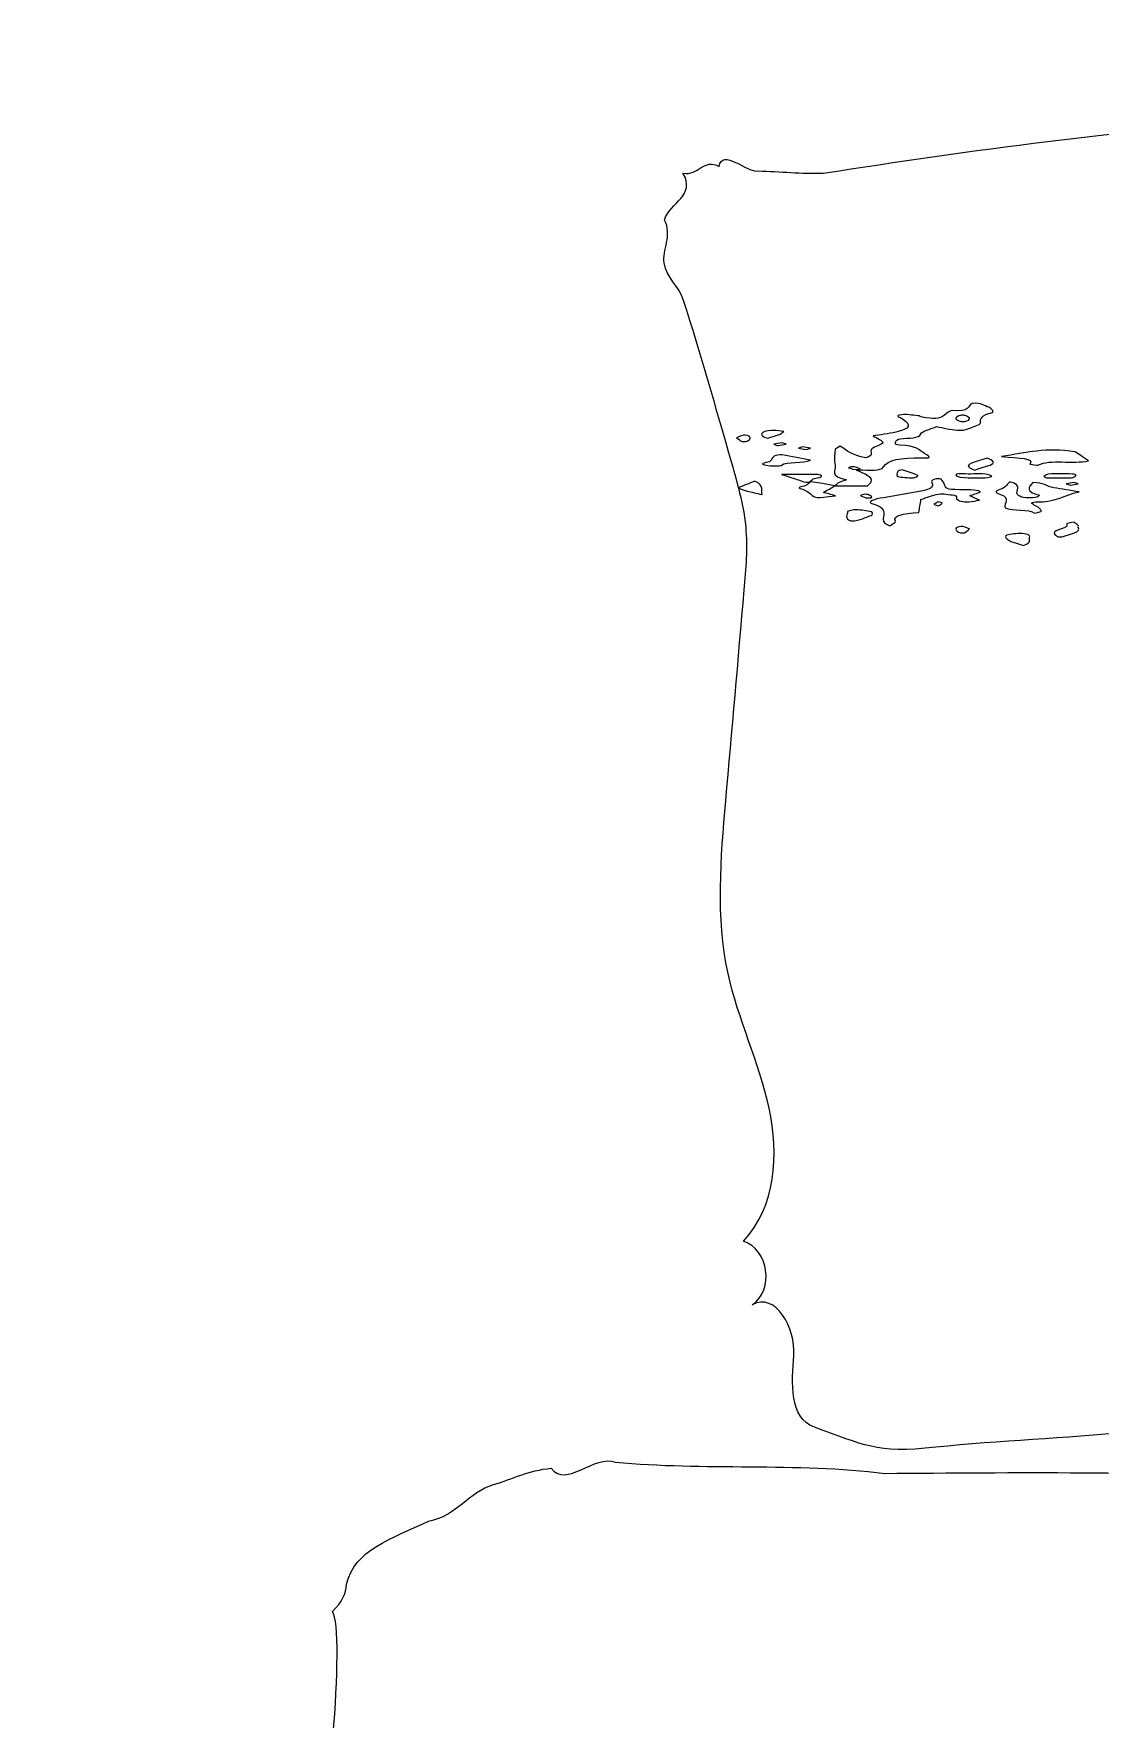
# Model space of a CAD drawing. Header units: inches. Extents: x 67 to 1013, y -929 to -151.
# Drawn here: x 67.4 to 271.4, y -473.8 to -151.3 of the extents above; entities that cross this region are included whole.
import ezdxf

# ---------------------------------------------------------------- set-up
doc = ezdxf.new("R2010")
doc.units = ezdxf.units.IN
doc.header["$MEASUREMENT"] = 0
doc.layers.add('Layer 1', color=7, linetype='Continuous')

# ---------------------------------------------------------------- blocks, each defined once
blk = doc.blocks.new('block 4')
at = {"layer": 'Layer 1', "lineweight": 0}
blk.add_open_spline([(1012.5, -629.96), (1011.78, -626.87), (1009, -625.78), (1007.72, -622.73), (1003.47, -612.53), (999.82, -602.16), (995.98, -591.85), (994.46, -587.78), (992.94, -583.67), (992.43, -579.44), (991.95, -575.42), (992.4, -571.38), (992.85, -567.37), (994.36, -553.92), (995.87, -540.48), (997.38, -527.04), (998.61, -516.02), (999.83, -504.79), (996.82, -493.98), (994.38, -485.2), (989.21, -476.99), (986.76, -468.2), (984.31, -459.42), (985.12, -449.28), (993.08, -442.78), (986.86, -441.22), (985.48, -433.43), (990.93, -430.6), (985.17, -433.14), (980.2, -426.06), (980.72, -420.92), (981.23, -415.78), (981.92, -408.91), (975.68, -407.18), (963.5, -403.83), (960.82, -402.1), (945.95, -403.35), (930.23, -404.68), (914.3, -404.93), (898.63, -406.33), (898.4, -406.35), (898.15, -406.37), (897.92, -406.39), (898.18, -406.67), (898.19, -406.97), (897.77, -407.33), (897.53, -407.53), (896.61, -407.88), (896.32, -407.86), (890.79, -407.46), (893.08, -409.38), (890.63, -409.31), (888.2, -409.24), (889.18, -408.28), (889.28, -407.71), (889.32, -407.45), (890, -407.26), (890.69, -407.06), (870.16, -409.03), (848.07, -411.4), (828.09, -410.04), (803.21, -410.88), (776.37, -405.82), (751.09, -408.07), (730.82, -407.48), (707.94, -407.98), (688.48, -407.47), (655.62, -409.38), (622.65, -410.27), (589.72, -411.23), (558.66, -412.13), (527.84, -415.18), (496.66, -417.37), (462.99, -419.74), (429.22, -421.35), (395.43, -422.2), (363.04, -423.02), (326.98, -419.13), (295.25, -422.81), (296.63, -425.24), (324.65, -427.84), (325.87, -425.93), (322.81, -430.62), (311.11, -427.02), (305.05, -427.63), (281.5, -426.27), (254.71, -426.52), (230.16, -426.72), (213.32, -424.58), (195.42, -426.19), (178.66, -424.55), (174.75, -422.97), (169.22, -429.65), (166.38, -425.74), (162.03, -426.11), (159.04, -427.81), (155.36, -428.85), (150.56, -430.2), (148.48, -434.78), (142.94, -435.87), (135.78, -439.18), (128.67, -441.45), (127.27, -447.88), (127.13, -449.83), (126.44, -451.3), (124.54, -453.11), (127.14, -456.8), (123.5, -497.14), (121.03, -499.45), (116.43, -509.11), (107.6, -517.24), (103.39, -527.02), (98.81, -537.63), (96.21, -549.16), (92.57, -560.02), (96.55, -560.09), (97.08, -564.42), (98.21, -567.4), (99.86, -571.75), (105.03, -574.61), (108.71, -578.13), (112.39, -581.65), (114.24, -587.53), (109.63, -590.3), (107.32, -591.69), (104.06, -591.81), (101.74, -593.18), (97.32, -595.8), (98.49, -601.15), (96.65, -605.23), (94.41, -610.21), (88.61, -613.75), (85.91, -618.62), (82.76, -624.32), (82.66, -629.52), (76.58, -634.31), (72.6, -637.82), (71.41, -641.99), (67.43, -645.04), (69.76, -645.61), (68.74, -647.95), (71.54, -648.5), (71.49, -657.58), (86.7, -655.19), (94.76, -658.1), (103.45, -660.02), (113.04, -662.9), (122.11, -662.52), (122.11, -662.52), (122.7, -663.22), (122.7, -663.22), (123.92, -664.68), (143.84, -665.11), (146.99, -665.5), (155.57, -666.57), (163.86, -667.13), (172.44, -667.79), (190.82, -669.2), (209.1, -670.89), (227.54, -671.8), (264.33, -673.61), (301.23, -673.78), (338.08, -672.98), (412.22, -671.37), (486.09, -665.79), (560.01, -661.39), (624.31, -657.56), (688.81, -654.57), (753.33, -655.83), (790.03, -656.55), (826.77, -658.64), (863.48, -657.11), (899.99, -655.58), (937.35, -651.45), (973.52, -647.1), (978.97, -646.97), (983.95, -647.41), (989.51, -647.54), (992.02, -647.09), (998.41, -652.03), (999.03, -648.37), (1002.67, -650.07), (1004.08, -646.55), (1007.87, -647.08), (1004.65, -642.86), (1011.05, -641.49), (1012.43, -638.11), (1010.37, -635.39), (1013.01, -632.17), (1012.5, -629.96)], degree=3, knots=[0, 0, 0, 0, 1, 1, 1, 2, 2, 2, 3, 3, 3, 4, 4, 4, 5, 5, 5, 6, 6, 6, 7, 7, 7, 8, 8, 8, 9, 9, 9, 10, 10, 10, 11, 11, 11, 12, 12, 12, 13, 13, 13, 14, 14, 14, 15, 15, 15, 16, 16, 16, 17, 17, 17, 18, 18, 18, 19, 19, 19, 20, 20, 20, 21, 21, 21, 22, 22, 22, 23, 23, 23, 24, 24, 24, 25, 25, 25, 26, 26, 26, 27, 27, 27, 28, 28, 28, 29, 29, 29, 30, 30, 30, 31, 31, 31, 32, 32, 32, 33, 33, 33, 34, 34, 34, 35, 35, 35, 36, 36, 36, 37, 37, 37, 38, 38, 38, 39, 39, 39, 40, 40, 40, 41, 41, 41, 42, 42, 42, 43, 43, 43, 44, 44, 44, 45, 45, 45, 46, 46, 46, 47, 47, 47, 48, 48, 48, 49, 49, 49, 50, 50, 50, 51, 51, 51, 52, 52, 52, 53, 53, 53, 54, 54, 54, 55, 55, 55, 56, 56, 56, 57, 57, 57, 58, 58, 58, 59, 59, 59, 60, 60, 60, 61, 61, 61, 62, 62, 62, 63, 63, 63, 63], dxfattribs=at)
blk = doc.blocks.new('block 5')
at = {"layer": 'Layer 1', "lineweight": 0}
for points, knots in [([(922.82, -176.57), (922.86, -167.49), (910.98, -169.88), (904.68, -166.97), (897.9, -165.05), (890.41, -162.17), (883.32, -162.55), (883.32, -162.55), (882.87, -161.85), (882.87, -161.85), (881.91, -160.38), (866.35, -159.96), (863.89, -159.57), (857.2, -158.5), (850.72, -157.94), (844.02, -157.28), (829.67, -155.87), (815.39, -154.18), (800.99, -153.27), (772.25, -151.46), (743.44, -151.28), (714.66, -152.09), (691.28, -152.74), (667.94, -154.05), (644.62, -155.66), (646.28, -155.84), (647.06, -156.32), (648.08, -156.67), (648.45, -156.8), (648.43, -157.26), (648.06, -157.37), (647.3, -157.57), (646.2, -157.71), (645.2, -157.74), (644.67, -157.76), (643.56, -157.5), (643.57, -157.37), (643.57, -156.83), (643.1, -156.25), (643.86, -155.71), (609.66, -158.07), (575.51, -161.07), (541.34, -163.68), (491.12, -167.51), (440.75, -170.49), (390.36, -169.23), (361.7, -168.52), (333.01, -166.43), (304.34, -167.96), (275.82, -169.48), (246.65, -173.62), (218.4, -177.96), (214.14, -178.09), (210.26, -177.66), (205.91, -177.53), (203.95, -177.97), (198.96, -173.04), (198.48, -176.7), (195.63, -175), (194.53, -178.52), (191.58, -177.99), (194.09, -182.21), (189.09, -183.58), (188.02, -186.96), (189.62, -189.68), (187.56, -192.9), (187.96, -195.11), (188.52, -198.19), (190.69, -199.29), (191.69, -202.34), (195.01, -212.53), (197.86, -222.91), (200.86, -233.21), (201.33, -234.85), (201.8, -236.49), (202.22, -238.14), (203.21, -237.74), (204.2, -237.33), (205.28, -236.89), (207.37, -237.82), (206.35, -238.59), (206.72, -239.47), (205.58, -239.19), (204.69, -238.99), (203.87, -238.77), (203.33, -238.63), (202.85, -238.45), (202.25, -238.25), (202.87, -240.68), (203.4, -243.13), (203.63, -245.63), (204, -249.64), (203.65, -253.69), (203.3, -257.7), (202.12, -271.14), (200.95, -284.59), (199.77, -298.03), (198.81, -309.05), (197.85, -320.27), (200.2, -331.08), (202.11, -339.87), (206.15, -348.08), (208.06, -356.87), (209.97, -365.65), (209.34, -375.79), (203.12, -382.28), (207.98, -383.85), (209.06, -391.64), (204.81, -394.47), (209.3, -391.93), (213.18, -399.01), (212.78, -404.15), (212.38, -409.29), (211.84, -416.16), (216.71, -417.88), (226.23, -421.24), (228.32, -422.97), (239.93, -421.72), (252.21, -420.39), (264.65, -420.13), (276.89, -418.74), (294.6, -416.73), (314.34, -413.49), (331.98, -415.03), (351.41, -414.19), (372.37, -419.25), (392.11, -416.99), (407.94, -417.58), (425.81, -417.09), (441.01, -417.6), (466.67, -415.69), (492.42, -414.79), (518.13, -413.84), (542.39, -412.94), (566.46, -409.89), (590.81, -407.7), (617.11, -405.33), (643.48, -403.72), (669.87, -402.87), (695.17, -402.05), (723.33, -405.94), (748.11, -402.26), (747.03, -399.83), (725.15, -397.22), (724.2, -399.13), (726.58, -394.45), (735.72, -398.04), (740.45, -397.44), (758.84, -398.8), (779.77, -398.55), (798.94, -398.35), (812.09, -400.49), (826.07, -398.88), (839.16, -400.52), (842.21, -402.1), (846.53, -395.42), (848.75, -399.33), (852.15, -398.96), (854.49, -397.25), (857.36, -396.22), (861.1, -394.86), (862.73, -390.29), (867.06, -389.2), (872.65, -385.89), (878.2, -383.61), (879.3, -377.19), (879.4, -375.23), (879.95, -373.76), (881.43, -371.96), (879.4, -368.27), (882.24, -327.93), (884.17, -325.62), (887.76, -315.96), (894.66, -307.83), (897.95, -298.04), (901.52, -287.43), (903.56, -275.91), (906.39, -265.05), (903.29, -264.98), (902.87, -260.65), (901.99, -257.67), (900.7, -253.31), (896.66, -250.46), (893.79, -246.94), (890.92, -243.42), (889.47, -237.54), (893.07, -234.76), (894.88, -233.37), (897.42, -233.26), (899.23, -231.89), (902.69, -229.27), (901.77, -223.92), (903.21, -219.83), (904.96, -214.85), (909.49, -211.32), (911.59, -206.44), (914.05, -200.74), (914.14, -195.54), (918.88, -190.76), (921.99, -187.25), (922.92, -183.08), (926.03, -180.02), (924.21, -179.45), (925, -177.12), (922.82, -176.57)], [0, 0, 0, 0, 1, 1, 1, 2, 2, 2, 3, 3, 3, 4, 4, 4, 5, 5, 5, 6, 6, 6, 7, 7, 7, 8, 8, 8, 9, 9, 9, 10, 10, 10, 11, 11, 11, 12, 12, 12, 13, 13, 13, 14, 14, 14, 15, 15, 15, 16, 16, 16, 17, 17, 17, 18, 18, 18, 19, 19, 19, 20, 20, 20, 21, 21, 21, 22, 22, 22, 23, 23, 23, 24, 24, 24, 25, 25, 25, 26, 26, 26, 27, 27, 27, 28, 28, 28, 29, 29, 29, 30, 30, 30, 31, 31, 31, 32, 32, 32, 33, 33, 33, 34, 34, 34, 35, 35, 35, 36, 36, 36, 37, 37, 37, 38, 38, 38, 39, 39, 39, 40, 40, 40, 41, 41, 41, 42, 42, 42, 43, 43, 43, 44, 44, 44, 45, 45, 45, 46, 46, 46, 47, 47, 47, 48, 48, 48, 49, 49, 49, 50, 50, 50, 51, 51, 51, 52, 52, 52, 53, 53, 53, 54, 54, 54, 55, 55, 55, 56, 56, 56, 57, 57, 57, 58, 58, 58, 59, 59, 59, 60, 60, 60, 61, 61, 61, 62, 62, 62, 63, 63, 63, 64, 64, 64, 65, 65, 65, 66, 66, 66, 67, 67, 67, 68, 68, 68, 68]), ([(215.94, -239.32), (215.57, -239), (215.11, -238.66), (214.4, -238.44), (212.79, -237.93), (215, -237.92), (215.22, -237.66), (215.4, -237.44), (215.71, -237.24), (215.96, -237.03), (216.61, -237.11), (217.27, -237.18), (217.89, -237.28), (218.82, -237.44), (219.71, -237.62), (220.62, -237.79), (220.89, -237.57), (221.08, -237.34), (221.45, -237.15), (221.82, -236.95), (222.36, -236.79), (222.82, -236.61), (219.48, -235.93), (220.8, -234.84), (220.65, -233.89), (220.5, -232.89), (220.56, -231.88), (220.66, -230.87), (220.68, -230.66), (221.28, -230.46), (221.66, -230.22), (222.92, -231.06), (223.91, -231.95), (226.52, -232.45), (228.34, -231.97), (227.12, -231.28), (227.67, -230.72), (228.1, -230.29), (229.7, -229.93), (229.77, -229.52), (229.84, -229.11), (228.63, -228.68), (227.93, -228.23), (229.18, -228.03), (230.9, -227.84), (232.28, -227.5), (235.03, -226.84), (235.35, -226.16), (233.55, -224.95), (233.11, -224.65), (231.84, -224.38), (233.4, -224.17), (234.22, -224.07), (235.46, -224.28), (236.49, -224.37), (236.81, -224.41), (237, -224.56), (237.32, -224.63), (239.51, -225.07), (240.62, -224.99), (241.57, -224.26), (241.98, -223.96), (242.65, -223.39), (242.93, -223.4), (246.65, -223.63), (245.89, -222.58), (246.86, -222), (248.69, -221.88), (249.17, -222.46), (250.03, -222.76), (250.67, -222.97), (251.1, -223.63), (250.75, -223.72), (248.6, -224.25), (248.38, -224.93), (248.49, -225.71), (248.52, -225.91), (248.06, -226.18), (247.56, -226.32), (246.44, -226.62), (245.84, -227.27), (244.03, -227.13), (242.68, -227.03), (241.5, -226.71), (240.04, -226.45), (239.11, -226.86), (237.24, -227.32), (237.08, -227.84), (236.78, -228.79), (234.71, -228.56), (233.17, -228.78), (231.92, -228.95), (231.87, -230), (232.99, -230.02), (236.33, -230.06), (236.65, -230.91), (237.77, -231.6), (239.02, -232.37), (239.08, -232.48), (237.21, -232.45), (233.27, -232.39), (230.67, -232.8), (229.9, -234.16), (229.41, -235.04), (227.26, -234.71), (225.22, -234.74), (225.1, -234.77), (224.87, -234.77), (224.77, -234.76), (227.51, -236.08), (227.73, -236.26), (227.58, -236.96), (227.53, -237.18), (227.21, -237.39), (226.84, -237.79), (226.84, -237.79), (220.62, -237.79), (220.62, -237.79), (219.93, -238.18), (219.23, -238.58), (218.44, -239.03), (219.02, -239.2), (219.85, -239.43), (220.71, -239.68), (216.97, -240.2), (217, -240.2), (215.94, -239.32)], [0, 0, 0, 0, 1, 1, 1, 2, 2, 2, 3, 3, 3, 4, 4, 4, 5, 5, 5, 6, 6, 6, 7, 7, 7, 8, 8, 8, 9, 9, 9, 10, 10, 10, 11, 11, 11, 12, 12, 12, 13, 13, 13, 14, 14, 14, 15, 15, 15, 16, 16, 16, 17, 17, 17, 18, 18, 18, 19, 19, 19, 20, 20, 20, 21, 21, 21, 22, 22, 22, 23, 23, 23, 24, 24, 24, 25, 25, 25, 26, 26, 26, 27, 27, 27, 28, 28, 28, 29, 29, 29, 30, 30, 30, 31, 31, 31, 32, 32, 32, 33, 33, 33, 34, 34, 34, 35, 35, 35, 36, 36, 36, 37, 37, 37, 38, 38, 38, 39, 39, 39, 40, 40, 40, 41, 41, 41, 42, 42, 42, 42]), ([(203.58, -229.29), (203.4, -229.34), (202.87, -229.34), (202.82, -229.31), (202.5, -229.11), (202.26, -228.9), (201.84, -228.57), (202.33, -228.41), (203.12, -228.03), (203.5, -228.07), (204.75, -228.2), (204.74, -229.01), (203.58, -229.29)], [0, 0, 0, 0, 1, 1, 1, 2, 2, 2, 3, 3, 3, 4, 4, 4, 4]), ([(207.08, -227.43), (207.37, -227.27), (208.29, -227.18), (208.93, -227.18), (209.58, -227.17), (210.22, -227.32), (210.87, -227.39), (210.63, -227.57), (210.48, -227.76), (210.14, -227.91), (209.7, -228.1), (209.11, -228.26), (208.58, -228.43), (208.33, -228.51), (208.06, -228.59), (207.8, -228.67), (206.48, -228.32), (206.24, -227.88), (207.08, -227.43)], [0, 0, 0, 0, 1, 1, 1, 2, 2, 2, 3, 3, 3, 4, 4, 4, 5, 5, 5, 6, 6, 6, 6]), ([(207.48, -233.84), (205.65, -233.44), (208.08, -233.36), (208.26, -233.09), (208.47, -232.76), (208.61, -232.41), (209.04, -232.1), (209.22, -231.97), (210.21, -231.82), (210.54, -231.87), (212.38, -232.17), (214.14, -232.53), (215.93, -232.87), (214.67, -233.52), (211.47, -233.02), (210.37, -233.86), (210.22, -233.98), (208.19, -234), (207.48, -233.84)], [0, 0, 0, 0, 1, 1, 1, 2, 2, 2, 3, 3, 3, 4, 4, 4, 5, 5, 5, 6, 6, 6, 6]), ([(211.31, -229.82), (210.79, -229.9), (210.29, -230.01), (209.75, -230.05), (209.55, -230.07), (209.24, -229.9), (208.98, -229.82), (209.49, -229.72), (209.99, -229.63), (210.48, -229.55), (210.79, -229.65), (211.05, -229.73), (211.31, -229.82)], [0, 0, 0, 0, 1, 1, 1, 2, 2, 2, 3, 3, 3, 4, 4, 4, 4]), ([(214.4, -230.34), (214.95, -230.38), (215.45, -230.49), (215.96, -230.57), (215.7, -230.66), (215.45, -230.74), (215.13, -230.84), (214.65, -230.76), (214.14, -230.67), (213.64, -230.57), (213.89, -230.49), (214.21, -230.32), (214.4, -230.34)], [0, 0, 0, 0, 1, 1, 1, 2, 2, 2, 3, 3, 3, 4, 4, 4, 4]), ([(259.44, -233.82), (259.38, -233.85), (257.91, -233.64), (257.93, -233.62), (258.87, -232.41), (255.9, -232.52), (252.49, -232.18), (257.31, -231.42), (260.98, -230.42), (266.55, -231.29), (267.06, -231.62), (268.11, -232.31), (269.13, -232.99), (266.1, -233.68), (261.89, -232.61), (259.44, -233.82)], [0, 0, 0, 0, 1, 1, 1, 2, 2, 2, 3, 3, 3, 4, 4, 4, 5, 5, 5, 5]), ([(236.5, -235.79), (236.63, -235.84), (235.93, -236.25), (235.66, -236.24), (234.64, -236.22), (233.27, -236.2), (232.73, -235.98), (232.23, -235.78), (232.56, -235.35), (232.64, -235.02), (232.67, -234.92), (233.13, -234.84), (233.48, -234.73), (234.51, -235.08), (235.59, -235.41), (236.5, -235.79)], [0, 0, 0, 0, 1, 1, 1, 2, 2, 2, 3, 3, 3, 4, 4, 4, 5, 5, 5, 5]), ([(247.35, -234.77), (244.09, -233.55), (248.26, -233.16), (249.75, -232.46), (253.01, -233.68), (248.83, -234.06), (247.35, -234.77)], [0, 0, 0, 0, 1, 1, 1, 2, 2, 2, 2]), ([(210.43, -235.6), (210.43, -235.6), (217.44, -235.6), (217.44, -235.6), (219.03, -235.99), (217.36, -236.23), (216.73, -236.36), (215.91, -236.52), (216.2, -237.62), (213.97, -236.77), (213.23, -236.48), (212.35, -236.23), (210.43, -235.6)], [0, 0, 0, 0, 1, 1, 1, 2, 2, 2, 3, 3, 3, 4, 4, 4, 4]), ([(248.27, -240.53), (247.63, -240.63), (247.01, -240.76), (246.33, -240.82), (244.96, -240.92), (244.27, -240.65), (243.91, -240.27), (243.8, -240.15), (243.94, -240.02), (243.88, -239.89), (243.82, -239.78), (243.72, -239.6), (243.51, -239.58), (242.49, -239.46), (241.16, -239.22), (240.45, -239.35), (239.15, -239.57), (238.21, -240.02), (237.09, -240.39), (236.95, -241.22), (236.81, -242.07), (236.68, -242.89), (233.59, -243.08), (231.6, -243.43), (232.19, -244.55), (232.31, -244.79), (231.58, -245.08), (231.12, -245.43), (229.16, -244.63), (230, -243.85), (230, -243.14), (229.99, -242.36), (229.69, -241.72), (227.67, -241.17), (226.73, -240.91), (228.13, -240.26), (229.91, -240.07), (229.91, -240.07), (237.47, -238.74), (237.47, -238.74), (238.75, -238.42), (239.4, -238.04), (239.29, -237.48), (239.21, -237.07), (238.5, -236.47), (240.72, -236.41), (240.93, -236.41), (241.43, -237.04), (241.54, -237.38), (241.87, -238.43), (241.82, -238.45), (244.45, -238.54), (245.9, -238.59), (247.51, -238.42), (248.49, -238.93), (247.76, -239.19), (247.03, -239.45), (246.4, -239.68), (247.07, -239.99), (247.67, -240.26), (248.27, -240.53)], [0, 0, 0, 0, 1, 1, 1, 2, 2, 2, 3, 3, 3, 4, 4, 4, 5, 5, 5, 6, 6, 6, 7, 7, 7, 8, 8, 8, 9, 9, 9, 10, 10, 10, 11, 11, 11, 12, 12, 12, 13, 13, 13, 14, 14, 14, 15, 15, 15, 16, 16, 16, 17, 17, 17, 18, 18, 18, 19, 19, 19, 20, 20, 20, 20]), ([(249.89, -236.2), (249.21, -236.25), (248.48, -236.25), (247.24, -236.28), (246.71, -236.25), (245.66, -236.21), (244.64, -236.12), (244.34, -236.1), (244.03, -235.97), (243.91, -235.87), (243.49, -235.51), (243.87, -235.45), (245, -235.5), (246.45, -235.56), (247.96, -235.47), (249.41, -235.53), (249.88, -235.55), (250.29, -235.8), (250.64, -235.96), (250.68, -235.98), (250.2, -236.17), (249.89, -236.2)], [0, 0, 0, 0, 1, 1, 1, 2, 2, 2, 3, 3, 3, 4, 4, 4, 5, 5, 5, 6, 6, 6, 7, 7, 7, 7]), ([(259.03, -240.87), (257.75, -240.86), (258.36, -241.32), (259.08, -241.64), (259.7, -241.9), (259.98, -242.28), (260.1, -242.62), (260.14, -242.73), (259.25, -242.89), (258.79, -243.03), (257.88, -242.14), (254.5, -242.63), (253.21, -241.97), (252.86, -241.12), (254.28, -240.15), (252.32, -239.45), (250.85, -238.93), (251.46, -238.76), (252.53, -238.34), (253.39, -238.01), (253.54, -237.49), (254.06, -237), (256.82, -237.74), (254.99, -238.67), (255.56, -239.45), (255.72, -239.67), (256.15, -239.94), (256.7, -240.03), (257.31, -240.14), (258.27, -240.12), (258.94, -240.04), (259.34, -239.99), (259.8, -239.59), (259.71, -239.56), (257.09, -238.91), (257.57, -238.08), (258.45, -237.17), (260.61, -237.14), (261.02, -237.9), (262.49, -238.16), (264.02, -238.42), (265.59, -238.66), (267.32, -238.95), (264.23, -239.5), (263.38, -240.89), (259.03, -240.87)], [0, 0, 0, 0, 1, 1, 1, 2, 2, 2, 3, 3, 3, 4, 4, 4, 5, 5, 5, 6, 6, 6, 7, 7, 7, 8, 8, 8, 9, 9, 9, 10, 10, 10, 11, 11, 11, 12, 12, 12, 13, 13, 13, 14, 14, 14, 15, 15, 15, 15]), ([(265.88, -236.25), (264.39, -236.3), (262.86, -236.28), (261.35, -236.26), (261.07, -236.25), (260.54, -236.07), (260.59, -236.01), (260.77, -235.83), (261.05, -235.58), (261.49, -235.53), (262.15, -235.45), (262.98, -235.51), (263.73, -235.51), (264.49, -235.51), (265.26, -235.49), (266, -235.52), (266.3, -235.54), (266.81, -235.71), (266.76, -235.77), (266.58, -235.95), (266.24, -236.23), (265.88, -236.25)], [0, 0, 0, 0, 1, 1, 1, 2, 2, 2, 3, 3, 3, 4, 4, 4, 5, 5, 5, 6, 6, 6, 7, 7, 7, 7]), ([(267.17, -237.41), (266.66, -237.5), (266.15, -237.59), (265.67, -237.68), (265.36, -237.58), (265.1, -237.49), (264.84, -237.41), (265.36, -237.32), (265.85, -237.21), (266.4, -237.17), (266.59, -237.16), (266.91, -237.32), (267.17, -237.41)], [0, 0, 0, 0, 1, 1, 1, 2, 2, 2, 3, 3, 3, 4, 4, 4, 4]), ([(227.56, -240.05), (227.39, -240.11), (226.91, -240.07), (226.56, -240.07), (226.2, -239.92), (225.44, -239.69), (225.55, -239.63), (226.37, -239.17), (227.03, -239.48), (227.57, -239.73), (227.74, -239.81), (227.73, -240), (227.56, -240.05)], [0, 0, 0, 0, 1, 1, 1, 2, 2, 2, 3, 3, 3, 4, 4, 4, 4]), ([(240.4, -241.58), (240.14, -241.5), (239.88, -241.42), (239.57, -241.31), (239.84, -241.15), (240.12, -240.99), (240.4, -240.82), (240.66, -240.91), (241.17, -241.01), (241.13, -241.07), (241.01, -241.25), (240.66, -241.42), (240.4, -241.58)], [0, 0, 0, 0, 1, 1, 1, 2, 2, 2, 3, 3, 3, 4, 4, 4, 4]), ([(227.54, -243.45), (226.35, -243.82), (225.65, -244.42), (223.66, -244.5), (222.27, -243.94), (223.14, -243.3), (223.03, -242.72), (223.01, -242.61), (224.17, -242.35), (224.71, -242.37), (225.7, -242.41), (226.79, -242.54), (227.53, -242.75), (227.91, -242.86), (227.92, -243.33), (227.54, -243.45)], [0, 0, 0, 0, 1, 1, 1, 2, 2, 2, 3, 3, 3, 4, 4, 4, 5, 5, 5, 5]), ([(264.08, -247.51), (263.95, -247.56), (263.39, -247.56), (263.34, -247.53), (263.01, -247.33), (262.63, -247.13), (262.54, -246.91), (262.22, -246.15), (265.86, -245.89), (264.91, -245.02), (264.87, -244.99), (265.86, -244.84), (266.37, -244.74), (266.64, -244.95), (266.95, -245.15), (267.15, -245.37), (267.25, -245.48), (267.17, -245.61), (267.16, -245.73), (267.84, -246.64), (265.52, -247), (264.08, -247.51)], [0, 0, 0, 0, 1, 1, 1, 2, 2, 2, 3, 3, 3, 4, 4, 4, 5, 5, 5, 6, 6, 6, 7, 7, 7, 7]), ([(245.39, -246.77), (245.34, -246.8), (244.82, -246.8), (244.64, -246.75), (243.48, -246.47), (243.46, -245.66), (244.72, -245.54), (245.1, -245.5), (245.88, -245.88), (246.38, -246.03), (245.96, -246.36), (245.72, -246.57), (245.39, -246.77)], [0, 0, 0, 0, 1, 1, 1, 2, 2, 2, 3, 3, 3, 4, 4, 4, 4]), ([(256.7, -249.18), (255.59, -248.82), (254.61, -248.59), (254.05, -248.29), (253.54, -248), (253.01, -247.57), (253.34, -247.32), (253.64, -247.09), (255.08, -246.93), (256.04, -246.92), (257.19, -246.91), (258.08, -247.17), (257.85, -247.63), (257.63, -248.09), (258.45, -248.61), (256.7, -249.18)], [0, 0, 0, 0, 1, 1, 1, 2, 2, 2, 3, 3, 3, 4, 4, 4, 5, 5, 5, 5])]:
    blk.add_open_spline(points, degree=3, knots=knots, dxfattribs=at)
blk = doc.blocks.new('block 2')
at = {"layer": 'Layer 1', "lineweight": 0}
for points, knots in [([(244.64, -225.5), (244.82, -225.54), (245.16, -225.51), (245.42, -225.52), (246.59, -225.3), (246.64, -224.55), (245.47, -224.27), (245.29, -224.22), (244.89, -224.21), (244.7, -224.25), (243.51, -224.46), (243.48, -225.21), (244.64, -225.5)], [0, 0, 0, 0, 1, 1, 1, 2, 2, 2, 3, 3, 3, 4, 4, 4, 4]), ([(225.25, -234.42), (224.71, -234.17), (224.04, -233.86), (223.22, -234.31), (223.11, -234.37), (223.88, -234.6), (224.75, -234.75), (224.91, -234.74), (225.06, -234.74), (225.22, -234.74), (225.22, -234.74), (225.23, -234.74), (225.23, -234.74), (225.41, -234.68), (225.41, -234.49), (225.25, -234.42)], [0, 0, 0, 0, 1, 1, 1, 2, 2, 2, 3, 3, 3, 4, 4, 4, 5, 5, 5, 5])]:
    blk.add_open_spline(points, degree=3, knots=knots, dxfattribs=at)
at = {"layer": 'Layer 1'}
for name in ['block 5', 'block 4']:
    blk.add_blockref(name, (0, 0), dxfattribs=at)

msp = doc.modelspace()

# ---------------------------------------------------------------- block references
at = {"layer": 'Layer 1'}
msp.add_blockref('block 2', (0, 0), dxfattribs=at)

doc.saveas('drawing.dxf')
